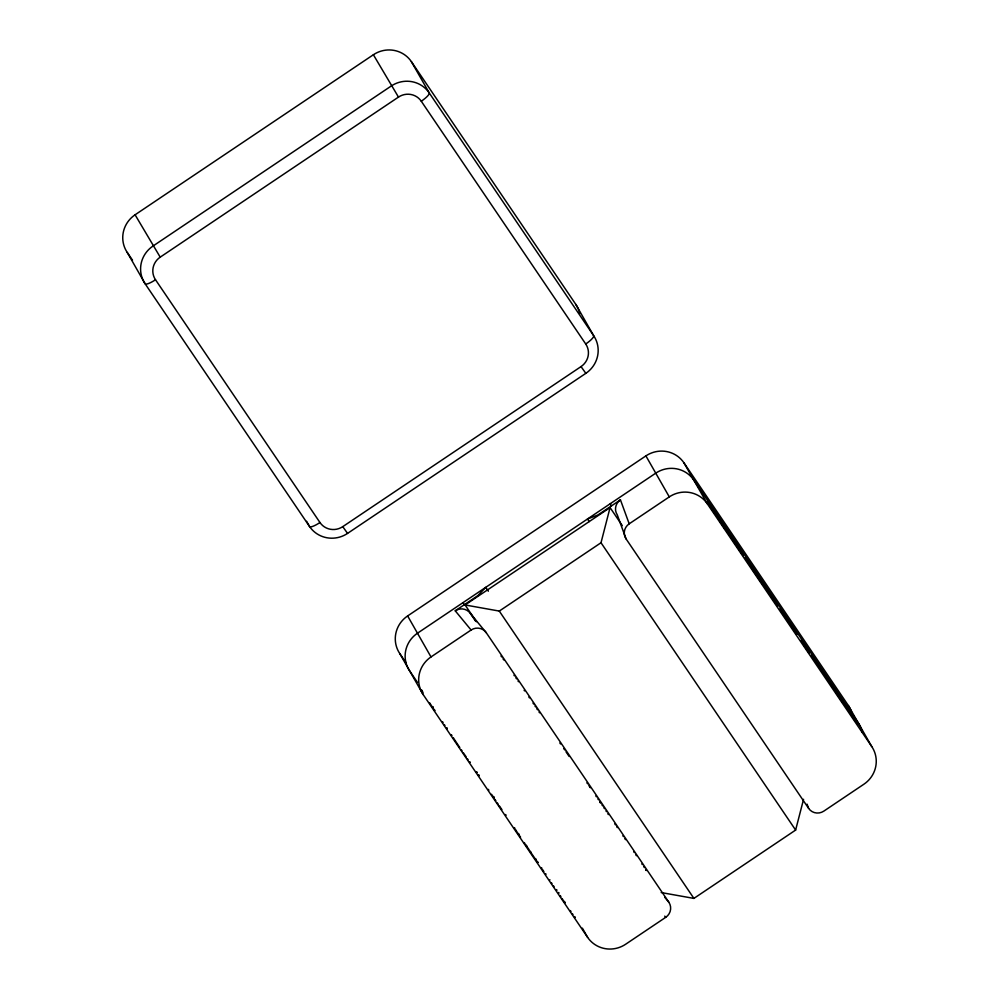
<?xml version="1.0" encoding="UTF-8"?>
<svg xmlns="http://www.w3.org/2000/svg" width="999" height="999" viewBox="0 0 999 999"><rect width="100%" height="100%" fill="white"/><g stroke="black" fill="none" stroke-linecap="round" stroke-linejoin="round"><path stroke-width="1.5" d="M476.436 621.715L465.084 604.969L499.288 611.076L601.011 542.744L610.064 507.579L622.29 525.624M661.201 892.557L693.905 898.401L795.629 830.069L803.558 799.3M585.839 373.339L347.552 533.404A27.61 26.898 -29.7 0 1 309.553 526.523L145.105 283.753L127.26 252.46A27.61 26.898 -29.7 0 1 135.09 214.797L373.376 54.745A27.61 26.898 -29.7 0 1 411.376 61.626L575.811 304.395L593.656 335.676A27.61 26.898 -29.7 0 1 585.839 373.339L581.031 366.596A16.558 16.134 -29.7 0 0 585.726 343.993A11.039 2.473 -34.1 0 0 593.656 335.676L429.22 92.907L411.376 61.626M581.031 366.596L342.757 526.648A16.558 16.134 -29.7 0 1 319.955 522.514L155.507 279.745A16.558 16.134 -29.7 0 1 160.202 257.155L398.476 97.09A16.558 16.134 -29.7 0 1 421.278 101.224L585.726 343.993M488.361 591.208L485.751 587.35L477.809 595.666L455.244 610.814A11.051 10.764 -29.7 0 1 470.454 613.561L486.301 632.767L668.855 902.259A11.051 10.764 -29.7 0 1 665.721 917.332L625.624 944.255A27.61 26.898 -29.7 0 1 587.624 937.374L423.189 694.605L399.8 653.608A27.61 26.898 -29.7 0 1 407.629 615.946L645.903 455.894A27.61 26.898 -29.7 0 1 683.903 462.774L848.351 705.544L871.74 746.54A27.61 26.898 -29.7 0 1 863.91 784.203L823.825 811.126A11.051 10.764 -29.7 0 1 808.616 808.378L626.061 538.886L617.295 514.922A11.051 10.764 -29.7 0 1 620.441 499.862L597.877 515.009L587.474 519.018L589.223 521.59M465.084 604.969L610.064 507.579M423.189 694.605A27.61 26.898 -29.7 0 1 431.006 656.942L471.103 630.019A11.051 10.764 -29.7 0 1 486.301 632.767M626.061 538.886A11.051 10.764 -29.7 0 1 629.208 523.813L669.293 496.89A27.61 26.898 -29.7 0 1 707.292 503.771L871.74 746.54M749.65 564.647L758.778 578.346M845.853 706.38L842.457 701.211L855.843 721.865M549.912 879.794A49.888 0.837 56.1 0 0 549.925 879.819L549.949 879.882M811.45 654.982L815.584 661.076M645.916 870.092L646.016 870.216A38.062 0.787 55.6 0 0 646.191 870.416L646.316 870.479M708.803 504.37L709.715 505.981A37.063 0.624 56.1 0 0 710.064 506.58L714.984 513.898M513.948 675.212L514.473 675.861M762.437 583.079L777.771 606.006L762.424 583.091M809.078 652.672L803.608 644.417L809.115 652.697M462.837 602.734L464.423 604.657M455.244 610.814L471.103 630.019M664.897 897.464L668.855 902.259M664.722 916.133L665.721 917.332M469.905 762.324L469.567 761.738L469.917 762.349M719.979 521.178L725.411 529.395M586.913 782.829L587.649 783.815M641.87 863.935L642.357 864.61M500.998 655.981L501.673 656.905M520.541 837.187L520.516 837.012M537.837 862.562L536.301 860.401M714.26 512.312L717.457 516.958M434.24 709.802L434.89 710.676L434.415 709.827M559.865 743.019L560.539 743.955M524.125 690.272L524.562 690.896M501.91 809.59L501.373 808.828M537.487 709.765L536.85 708.828M422.053 690.746L421.578 690.097L422.09 690.971M574.962 917.507L574.338 916.62M622.914 835.838L623.451 836.6M501.073 808.403L500.437 807.492M564.997 902.871L564.185 901.71M758.84 577.984L759.652 579.095L756.93 574.937M595.854 795.978L596.403 796.777M614.822 823.938L615.471 824.874M724.712 527.584L722.302 524.138L724.475 527.772M535.277 858.928L535.814 859.689M758.89 578.521L753.808 570.491M515.884 677.859L516.545 678.821M528.871 697.052L529.42 697.864M564.672 749.874L563.798 748.601M434.016 709.477L433.541 708.778M500.099 806.992L499.375 805.943M520.017 836.45L519.455 835.614M758.853 578.733L759.09 579.083A40.21 0.674 56.1 0 0 760.002 580.407L762.324 583.728L753.234 570.466M503.046 658.865L503.783 659.939M588.911 785.614L589.697 786.775M633.841 851.897L634.315 852.584M466.146 756.867L465.372 755.719M534.727 858.116L533.528 856.38M725.149 528.209L727.222 531.406M600.536 802.784L599.949 801.922M643.806 866.695L644.442 867.619M447.09 728.733L446.541 727.934M476.548 771.752L477.023 772.452M566.021 751.847L566.483 752.509M600.324 802.759L599.899 802.135M464.572 754.557L465.097 755.344M566.933 753.184L567.395 753.858M463.474 752.946L464.023 753.758M479.008 775.724L478.321 774.725M498.164 804.183L497.302 802.909M530.956 852.359L530.394 851.523M531.605 853.558L532.904 855.469M554.07 886.725L553.384 885.713M737.712 546.341C745.104 556.942 732.479 538.324 736.638 545.367A75.824 1.274 56.1 0 0 736.987 545.991L737.986 547.714M737.749 546.553L734.44 541.371L737.187 545.292M601.011 542.744L795.629 830.069M499.288 611.076L693.905 898.401M589.922 787.1L590.347 787.736M539.023 712L539.56 712.799M470.454 613.561L475.699 621.303M342.757 526.648L347.552 533.404M399.8 653.608L405.919 662.649M127.26 252.46L132.517 260.215M417.52 682.492L409.652 670.878A27.61 26.898 -29.7 0 1 417.47 633.216L655.756 473.151A27.61 26.898 -29.7 0 1 693.756 480.032L858.191 722.801A27.61 26.898 -29.7 0 1 862.137 732.08M433.141 707.354L432.729 706.755L433.104 707.504M563.973 901.385L563.511 900.711M846.403 706.942L858.341 724.712L853.096 717.07L855.856 721.852M398.476 97.09L373.376 54.745M602.622 805.843L601.96 804.869M533.016 703.121L533.603 703.983M567.857 754.532L569.18 756.493M160.202 257.155L135.09 214.797M468.056 759.702L467.495 758.878M530.382 851.76L530.944 852.584M433.004 708.004L431.418 705.619M461.451 749.962L462.025 750.811M519.018 834.977L518.106 833.628M737.187 545.554L742.694 554.657M624.862 838.673L625.511 839.647M493.718 796.578L494.168 797.239M529.52 850.474L530.107 851.335M494.93 799.387L495.866 800.786M803.621 644.018L801.136 640.134L806.468 648.151L803.683 643.818M755.007 572.052L745.092 557.867L753.308 570.342M752.547 569.442L753.596 570.766M603.908 807.754L604.52 808.678M616.783 826.797L617.32 827.609M535.551 706.88L535.014 706.081M572.951 914.56L572.315 913.623M528.933 849.6L528.396 848.551M506.093 815.284L505.581 814.51M458.703 745.878L459.777 747.489M755.019 572.302L756.78 574.949M527.497 847.439L528.059 848.301M563.024 899.999L562.1 898.601M494.018 798.039L491.533 794.305M752.746 569.492L749.625 564.647M556.543 889.572L556.992 890.259M526.485 845.678L527.035 846.515M525.761 844.605L526.036 845.254M526.211 845.529L526.398 845.816A40.21 0.674 56.1 0 0 526.935 846.603M517.882 833.291L517.457 832.654M478.583 774.762L479.083 775.511M458.166 745.092L456.63 742.769M558.641 892.469L559.065 893.094M524.95 843.631L524.263 842.594M423.064 692.469L422.614 691.77M444.917 725.524L444.318 724.612M605.968 810.863L606.505 811.65M518.056 681.068L518.481 681.693M476.96 772.677L476.361 771.777M456.131 742.02L454.695 739.834M551.972 883.603L551.373 882.691M543.868 871.603L543.256 870.678M517.045 832.03L516.146 830.619M454.233 739.135L453.359 737.799M431.168 705.257L430.244 703.808M635.864 854.882L636.388 855.706M645.816 869.679L646.266 870.404M535.564 858.616L535.988 859.277M488.311 789.36L488.861 790.209M607.879 813.76L608.391 814.585M543.019 870.304L542.607 869.654M451.948 735.614L451.423 734.764M712.025 508.716L730.744 536.426A49.888 0.837 56.1 0 1 731.206 537.187L731.305 537.35M537.45 861.588L537.986 862.449M711.812 508.341L707.317 501.71L708.191 503.321M430.119 703.596L429.62 702.784M731.493 537.649L735.276 543.906L727.497 531.855M570.941 911.5L570.392 910.576M719.455 520.304L717.582 517.17M560.926 896.765L560.302 895.579M837.249 694.255L842.444 702.072L833.715 687.911L839.197 696.053L835.014 690.222L835.901 691.907A75.824 1.274 56.1 0 0 836.25 692.532L837.199 694.168M742.856 554.92L743.181 555.531L738.261 548.176M574.937 917.207L574.575 916.57M683.903 462.774L707.292 503.771M645.903 455.894L669.293 496.89M407.629 615.946L431.006 656.942M582.367 928.146L587.624 937.374M518.606 833.666L518.968 834.315M514.46 827.659L514.997 828.596M515.621 829.694L515.984 830.344M447.04 728.234L446.903 727.996A75.824 1.274 56.1 0 0 446.753 727.747M306.581 521.303L309.553 526.523A11.039 2.473 -34.1 0 0 319.955 522.514M714.297 512.649L713.648 511.513M541.508 867.681L541.945 868.456M442.619 721.802L443.032 722.552M815.646 661.201L832.479 687.037L811.463 655.007M564.522 901.573L564.934 902.384M807.067 804.158L808.616 808.378M620.441 499.862L629.195 523.813M610.389 503.621L611.263 506.018M575.811 304.395A27.61 26.898 -29.7 0 1 579.757 313.674M155.507 279.745A11.039 2.473 -34.1 0 1 145.105 283.753A27.61 26.898 -29.7 0 1 152.934 246.091L391.221 86.026A27.61 26.898 -29.7 0 1 429.22 92.907A11.039 2.473 -34.1 0 1 421.278 101.224M848.351 705.544A27.61 26.898 -29.7 0 1 851.623 712.262M597.902 798.95A40.085 0.837 55.6 0 1 598.476 799.774M545.704 873.738A75.824 1.274 56.1 0 1 546.028 874.287M796.79 634.353L779.894 609.228L796.79 634.353"/></g></svg>
